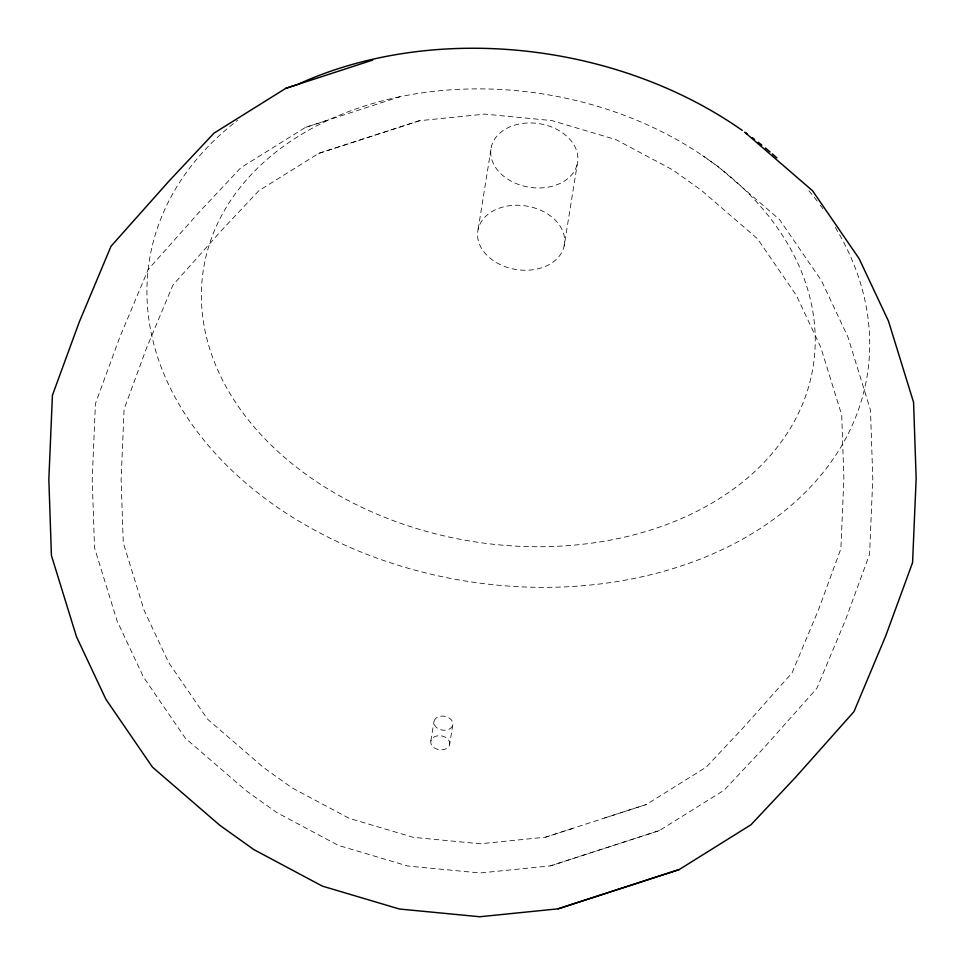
<?xml version="1.0" encoding="UTF-8"?>
<svg xmlns="http://www.w3.org/2000/svg" width="965" height="965" viewBox="0 0 965 965"><rect width="100%" height="100%" fill="white"/><g stroke="black" fill="none" stroke-linecap="round" stroke-linejoin="round"><path stroke-width="0.72" stroke-dasharray="4.83 3.62" d="M478.121 229.381L491.306 147.09M430.86 740.951L433.997 721.35M449.618 744.606A9.566 7.02 9.1 0 0 436.88 735.933A9.566 7.02 9.1 0 0 434.214 747.803A9.566 7.02 9.1 0 0 449.618 744.606L452.766 724.992A9.566 7.02 9.1 0 0 440.016 716.332A9.566 7.02 9.1 0 0 437.362 728.189A9.566 7.02 9.1 0 0 452.766 724.992M564.139 246.111A43.835 32.159 9.1 0 0 505.732 206.365A43.835 32.159 9.1 0 0 493.525 260.767A43.835 32.159 9.1 0 0 564.139 246.111L577.323 163.821A43.835 32.159 9.1 0 0 518.917 124.063A43.835 32.159 9.1 0 0 506.709 178.477A43.835 32.159 9.1 0 0 577.323 163.821M399.836 96.765A308.716 226.51 9.1 0 0 313.902 479.919A308.716 226.51 9.1 0 0 811.203 376.724A308.716 226.51 9.1 0 0 399.836 96.765L305.495 127.38L240.852 167.717L200.298 210.925L148.176 269.512L119.588 337.714L95.426 403.647L92.206 479.388L94.534 547.867L117.115 621.002L143.544 677.225L185.437 738.297L246.135 790.709L276.846 812.602L338.377 845.412L407.688 866.003L480.051 872.975L550.545 865.846L659.505 830.515L724.148 790.166L764.702 746.97L816.824 688.383L845.412 620.181L869.574 554.248L872.794 478.507L870.466 410.016L847.885 336.894L821.456 280.67L779.563 219.598L718.865 167.186L702.725 155.679M545.502 837.186L646.393 804.472L706.247 767.115L743.798 727.115L792.06 672.87L818.525 609.723L840.901 548.663L843.88 478.544L841.733 415.131L820.817 347.424L796.354 295.35L757.549 238.813L701.35 190.286L672.919 170.009L615.947 139.623L551.775 120.565L484.768 114.111L419.498 120.709L318.607 153.423L258.753 190.78L221.202 230.78L172.94 285.025L146.475 348.172L124.099 409.232L121.12 479.352L123.267 542.764L144.183 610.471L168.646 662.533L207.451 719.082L263.65 767.609L292.081 787.886L349.053 818.26L413.225 837.331L480.232 843.784L545.502 837.186L574.03 827.994M419.498 120.709L318.607 153.423M550.545 865.846L659.505 830.515M305.495 127.38L329.222 119.708M604.585 817.982L646.393 804.472M835.28 227.378A363.491 266.702 9.1 0 1 704.981 557.203A363.491 266.702 9.1 0 1 234.459 472.862A363.491 266.702 9.1 0 1 237.692 120.275M808.863 190.756A363.491 266.702 9.1 0 1 819.321 203.868M820.238 205.087A363.491 266.702 9.1 0 1 822.916 208.742"/><path stroke-width="1.45" d="M372.659 60.095L285.821 88.322L214.001 133.146L168.947 181.143L111.035 246.244L79.263 322.02L52.424 395.288L48.841 479.436L51.422 555.526L76.512 636.779L105.885 699.251L152.434 767.115L219.875 825.34L253.988 849.67L322.358 886.123L399.377 909.006L479.786 916.75L558.108 908.825L679.179 869.574L750.999 824.749L796.053 776.753L853.965 711.651L885.737 635.875L912.576 562.607L916.159 478.459L913.578 402.369L888.488 321.116L859.115 258.632L812.566 190.78L745.125 132.543M558.108 908.825L679.179 869.574M285.821 88.322L297.437 84.558A363.491 266.702 9.1 0 1 742.278 130.408M744.775 132.193A363.491 266.702 9.1 0 1 747.272 133.99M752.205 137.633A363.491 266.702 9.1 0 1 754.642 139.479M758.273 142.289A363.491 266.702 9.1 0 1 761.855 145.136M765.402 148.019A363.491 266.702 9.1 0 1 770.046 151.915M772.338 153.881A363.491 266.702 9.1 0 1 776.849 157.862"/></g></svg>
